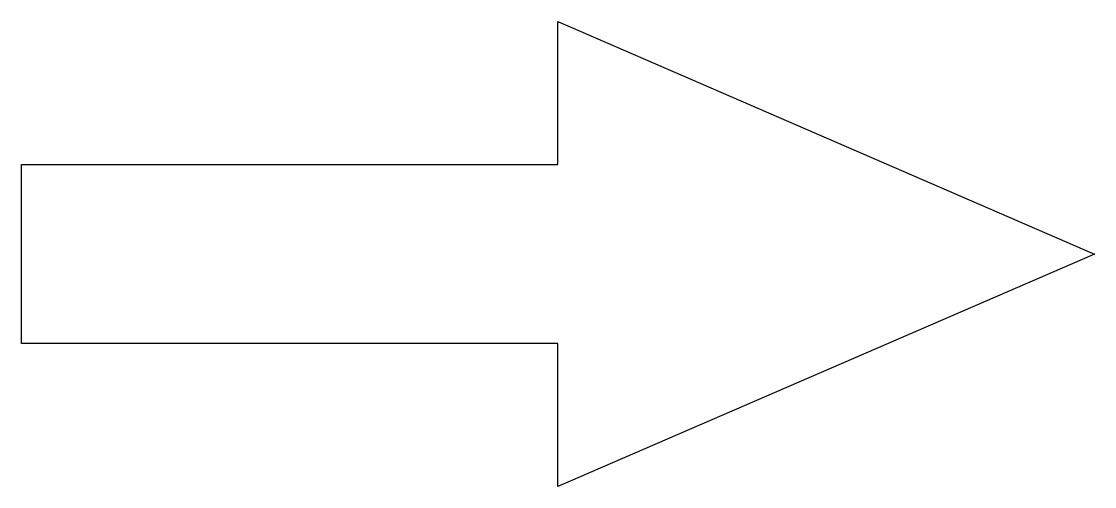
# Model space of a CAD drawing. Extents: x 0 to 3, y -0.65 to 0.65.
import ezdxf

# ---------------------------------------------------------------- set-up
doc = ezdxf.new("R2010")
doc.units = 0

msp = doc.modelspace()

# ---------------------------------------------------------------- linework, layer by layer
msp.add_lwpolyline([(3, 0), (1.5, -0.65), (1.5, -0.25), (0, -0.25), (0, 0.25), (1.5, 0.25), (1.5, 0.65)], close=True)

doc.saveas('drawing.dxf')
